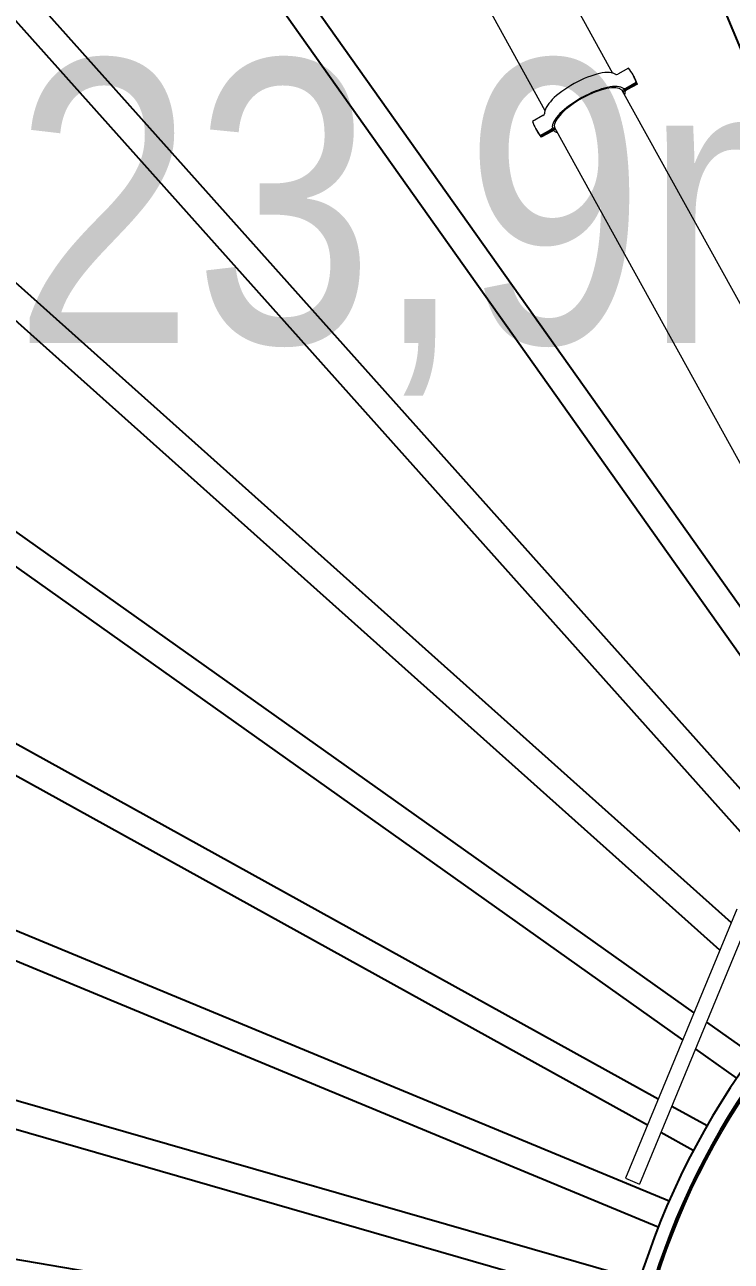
# Model space of a CAD drawing. Header units: millimetres. Extents: x 0 to 118900, y 0 to 84100.
# Drawn here: x 50479 to 52975, y 19628 to 23994 of the extents above; entities that cross this region are included whole.
import ezdxf

# ---------------------------------------------------------------- set-up
doc = ezdxf.new("R2010")
doc.units = ezdxf.units.MM
doc.header["$LTSCALE"] = 100
for name, color, linetype, lineweight, true_color in [('4003-AREA-04.1_F-Foundation', 7, 'Continuous', 25, 0xadadad), ('P_Anti-Foam (AF)', 6, 'Continuous', 18, 0xff00ff), ('P_BioGas (BG)', 94, 'Continuous', 18, 0x008100)]:
    doc.layers.add(name, color=color, linetype=linetype, lineweight=lineweight, true_color=true_color)
for name, color, linetype, lineweight in [('4003-AREA-04.1_T-Tank', 7, 'Continuous', 25), ('4003-AREA-04.1_T-Tank_Annotation', 7, 'Continuous', 25), ('Visible', 7, 'Continuous', 25)]:
    doc.layers.add(name, color=color, linetype=linetype, lineweight=lineweight)
doc.styles.add('Text Style173', font='')
doc.styles.get('Text Style173').set_extended_font_data('Bahnschrift SemiLight Condensed')

msp = doc.modelspace()

# ---------------------------------------------------------------- linework, layer by layer
at = {"layer": '4003-AREA-04.1_F-Foundation'}
msp.add_circle((55187.91, 18779.59), 12250, dxfattribs=at)
at = {"layer": '4003-AREA-04.1_T-Tank'}
msp.add_circle((55187.91, 18779.59), 11950, dxfattribs=at)
at = {"layer": 'P_Anti-Foam (AF)'}
for p, q in [((52994.3, 20871.05), (52600.98, 19921.49)), ((53044.19, 20850.39), (52650.87, 19900.83)), ((52600.98, 19921.49), (52650.87, 19900.83))]:
    msp.add_line(p, q, dxfattribs=at)
at = {"layer": 'P_BioGas (BG)'}
for p, q in [((52125.66, 24601.87), (52555.77, 23823.72)), ((51886.73, 24469.8), (52316.84, 23691.65)), ((52612.27, 23840.72), (52574.76, 23819.99)), ((52629.24, 23814.76), (52627.92, 23817.16)), ((52630.24, 23812.97), (52631.56, 23810.57)), ((52588.93, 23763.74), (53464.95, 22178.88)), ((52640.86, 23788.98), (52601.81, 23767.39)), ((52602.04, 23770.64), (52639.54, 23791.37)), ((52602.8, 23765.59), (52641.86, 23787.18)), ((52643.18, 23784.79), (52605.68, 23764.06)), ((52639.54, 23791.37), (52640.86, 23788.98)), ((52641.86, 23787.18), (52643.18, 23784.79)), ((52309.91, 23673.59), (52272.4, 23652.86)), ((52285.35, 23624.68), (52284.02, 23627.07)), ((52286.34, 23622.88), (52287.66, 23620.49)), ((52299.68, 23603.51), (52337.18, 23624.24)), ((52340.06, 23622.71), (52301, 23601.12)), ((52350, 23631.68), (53226.02, 22046.82)), ((52301, 23601.12), (52299.68, 23603.51)), ((52301.99, 23599.32), (52341.05, 23620.91)), ((52303.32, 23596.93), (52301.99, 23599.32)), ((52340.82, 23617.66), (52303.32, 23596.93))]:
    msp.add_line(p, q, dxfattribs=at)
for centre, major_axis, ratio, start_param, end_param in [((52455.97, 23722.12), (171.95, 95.04), 0.9396926, 6.1298882, 6.4364824), ((52444.15, 23743.5), (126.47, 69.9), 0.3420201, 0.1249148, 3.0166779), ((52573.44, 23822.38), (-7, -3.87), 0.3420201, 0.1249148, 1.5707963), ((52457.29, 23719.72), (171.95, 95.04), 0.9396926, 6.1298882, 6.2831853), ((52458.29, 23717.93), (171.95, 95.04), 0.9396926, 6.1298882, 6.2887431), ((52459.61, 23715.53), (171.95, 95.04), 0.9396926, 6.1298882, 6.2831853), ((52471.43, 23694.15), (-126.47, -69.9), 0.3420201, 3.2665074, 6.1582705), ((52471.43, 23694.15), (119.46, 66.03), 0.3420201, 0.1131984, 3.0283942), ((52599.49, 23771.58), (-12.25, -6.77), 0.3420201, 0.1131984, 1.5707963), ((52605.12, 23761.4), (-12.25, -6.77), 0.3420201, 4.712389, 5.9100772), ((52600.71, 23773.04), (-7, -3.87), 0.3420201, 0.1249148, 1.5707963), ((52471.43, 23694.15), (126.47, 69.9), 0.3420201, 5.9488745, 6.1582705), ((52607, 23761.66), (-7, -3.87), 0.3420201, 4.712389, 6.1582705), ((52308.58, 23675.98), (7, 3.87), 0.3420201, 4.712389, 6.1582705), ((52455.97, 23722.12), (-171.95, -95.04), 0.9396926, 6.1298882, 6.4364824), ((52457.29, 23719.72), (-171.95, -95.04), 0.9396926, 0, 0.1532971), ((52458.29, 23717.93), (-171.95, -95.04), 0.9396926, 6.2776275, 6.4364824), ((52335.86, 23626.64), (7, 3.87), 0.3420201, 4.712389, 6.1582705), ((52337.74, 23626.9), (12.25, 6.77), 0.3420201, 4.712389, 6.1699869), ((52343.37, 23616.72), (12.25, 6.77), 0.3420201, 0.3731081, 1.5707963), ((52459.61, 23715.53), (-171.95, -95.04), 0.9396926, 0, 0.1532971), ((52342.14, 23615.26), (7, 3.87), 0.3420201, 0.1249148, 1.5707963), ((52471.43, 23694.15), (-126.47, -69.9), 0.3420201, 0.1249148, 0.3343108)]:
    msp.add_ellipse(centre, major_axis=major_axis, ratio=ratio, start_param=start_param, end_param=end_param, dxfattribs=at)
at = {"layer": 'Visible'}
for p, q in [((54059.75, 21372.22), (50568.13, 29800.6)), ((48313.11, 28554.16), (53557.19, 21164.05)), ((53462.42, 21124.8), (48231.55, 28496.28)), ((47261.93, 27722.96), (53240.96, 21033.06)), ((53143.07, 20992.52), (47187.37, 27656.32)), ((46310.43, 26779.3), (52974.87, 20824.15)), ((52934.33, 20726.27), (46243.8, 26704.73)), ((45470.56, 25735.04), (52842.6, 20504.82)), ((52803.35, 20410.06), (45412.7, 25653.48)), ((44752.9, 24603.3), (52717.2, 20202.08)), ((52678.69, 20109.11), (44704.54, 24515.78)), ((44166.47, 23398.34), (52755.18, 19841.25)), ((52716.91, 19748.86), (44128.2, 23305.95)), ((43718.63, 22135.28), (52651.61, 19562.19)), ((52623.93, 19466.1), (43690.95, 22039.19)), ((43415.03, 20830.03), (52213.18, 19335.59)), ((52887.77, 20472.77), (53052.41, 20355.97)), ((52994.55, 20274.41), (52848.52, 20378.01)), ((52764.76, 20175.8), (52889.34, 20106.95)), ((52840.97, 20019.43), (52726.25, 20082.82))]:
    msp.add_line(p, q, dxfattribs=at)
for radius, start, end in [(12796, 225.675698, 85.418923), (12250, 248.674309, 61.10467), (2654.3, 191.60929, 78.39071), (2606, 191.09973, 78.90027), (2600, 197.34214, 78.87433), (2654.3, 127.39757, 168.39071), (2606, 128.14752, 168.90027), (2600, 128.24313, 168.87433)]:
    msp.add_arc((55187.91, 18779.59), radius, start, end, dxfattribs=at)

# ---------------------------------------------------------------- texts
at = {"layer": '4003-AREA-04.1_T-Tank_Annotation', "insert": (49548.11, 22684), "char_height": 1000, "attachment_point": 7, "style": 'Text Style173'}
msp.add_mtext('Ø23,9m x h21,7m', dxfattribs=at)

doc.saveas('drawing.dxf')
